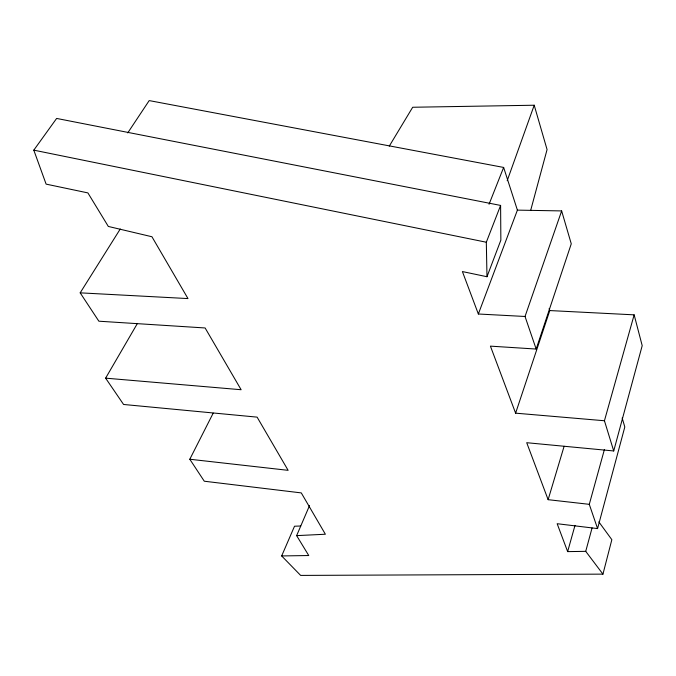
<?xml version="1.0" encoding="UTF-8"?>
<svg xmlns="http://www.w3.org/2000/svg" width="676" height="676" viewBox="0 0 676 676"><rect width="100%" height="100%" fill="white"/><g stroke="black" fill="none" stroke-linecap="round" stroke-linejoin="round"><path stroke-width="1.01" d="M300.719 526.012L294.525 526.207L281.672 555.942L300.651 575.411L602.941 574.135L611.848 539.685L598.818 521.855M602.941 574.135L585.729 551.346L567.646 551.616L557.159 523.714L597.576 528.581L624.801 426.978L622.173 418.005M530.668 210.413L547.07 149.565L534.209 105.228L412.69 107.256L389.275 146.134M585.729 551.346L592.066 527.948M597.576 528.581L589.286 504.33L548.126 499.682L526.714 442.704L613.715 450.96L642.2 345.656L634.147 314.847L549.782 310.563L549.132 308.56M589.286 504.33L604.378 449.65M567.646 551.616L575.006 525.387M613.715 450.96L604.437 420.751L634.147 314.847M548.126 499.682L564.105 446.295M536.169 349.053L571.262 243.816L561.646 210.92L517.402 210.126L478.346 314.002L525.032 316.478L536.169 349.053L490.421 346.137L515.611 413.163L604.437 420.751M515.611 413.163L549.782 310.563M525.032 316.478L561.646 210.92M507.194 180.712L534.209 105.228M478.346 314.002L462.401 271.566L486.982 276.729L500.857 240.149L500.603 205.428L56.632 118.435L33.8 150.148L46.112 184.125L87.897 192.905L108.321 226.443L151.931 236.744L187.979 298.572L80.182 292.843L120.269 228.987M486.982 276.729L486.323 242.228L500.603 205.428M489.052 204.262L503.637 167.437L149.193 100.589L127.747 132.893M281.672 555.942L308.755 555.528L296.637 535.629L309.532 505.572M296.637 535.629L325.376 534.234L301.285 492.905L204.287 481.219L189.804 459.241L213.194 413.146M189.804 459.241L288.128 470.335L257.108 417.134L123.581 404.468L105.617 378.154L137.422 323.432M105.617 378.154L241.129 389.731L205.124 327.97L98.865 321.201L80.182 292.843M33.8 150.148L486.323 242.228M503.637 167.437L517.402 210.126"/></g></svg>
